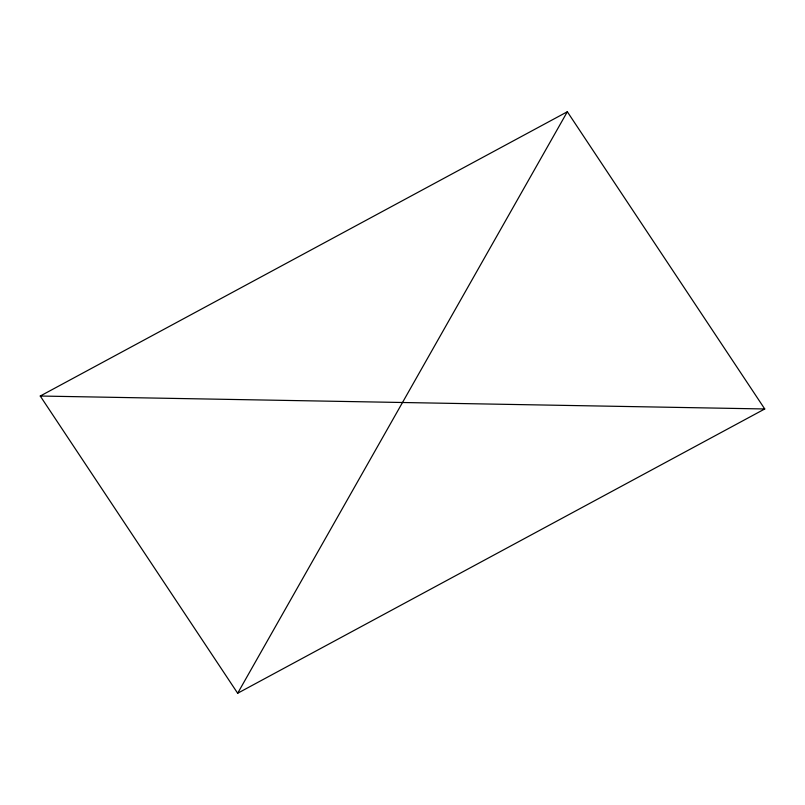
<?xml version="1.0" encoding="UTF-8"?>
<svg xmlns="http://www.w3.org/2000/svg" width="805" height="805" viewBox="0 0 805 805"><rect width="100%" height="100%" fill="white"/><g stroke="black" fill="none" stroke-linecap="round" stroke-linejoin="round"><path stroke-width="1.21" d="M237.666 693.246L567.334 111.754L764.75 408.97L237.666 693.246L40.25 396.03L567.334 111.754M40.25 396.03L764.75 408.97"/></g></svg>
